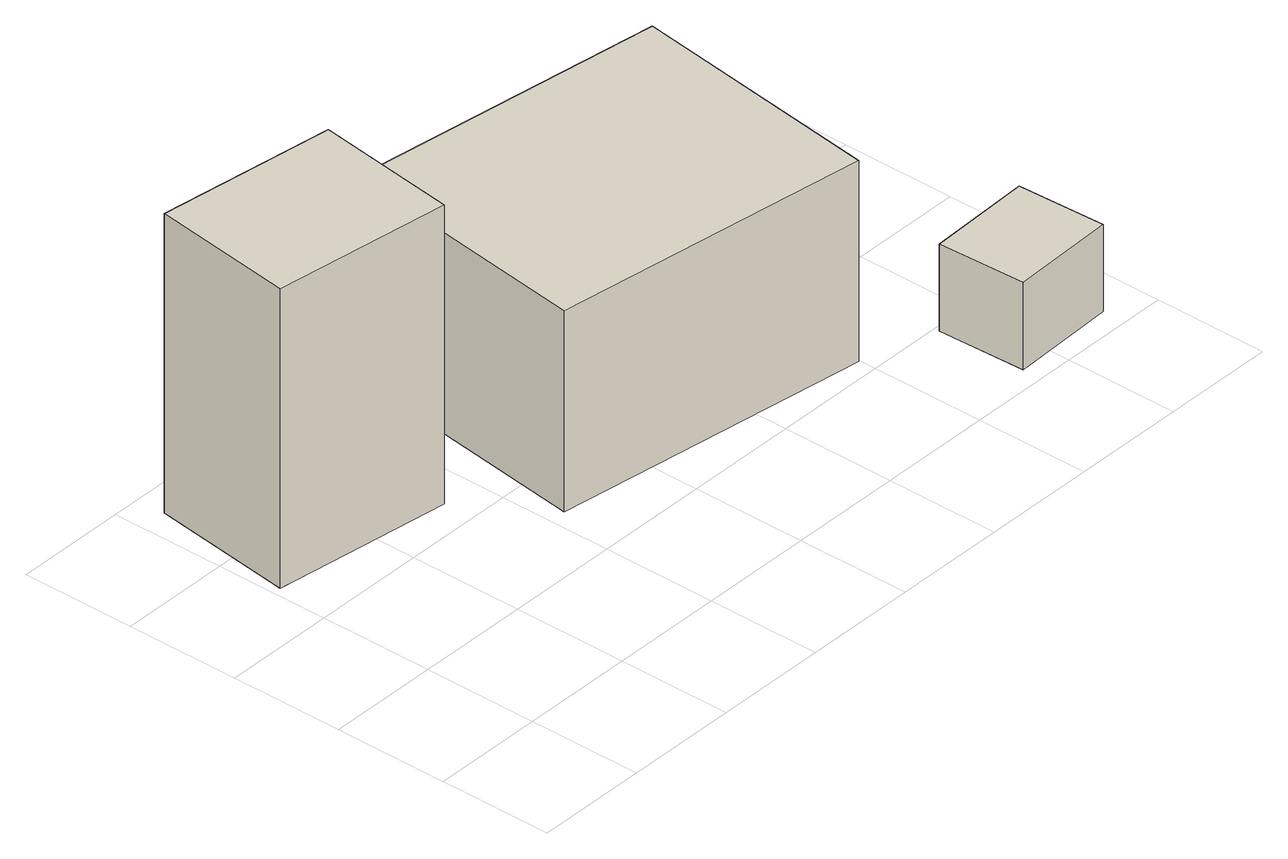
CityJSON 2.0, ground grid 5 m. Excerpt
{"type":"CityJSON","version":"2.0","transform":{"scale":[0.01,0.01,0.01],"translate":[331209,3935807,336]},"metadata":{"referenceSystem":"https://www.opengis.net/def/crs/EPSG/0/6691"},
"CityObjects":{
"building1":{"type":"Building","attributes":{"usage":"411","measuredHeight":21.5,"storeysAboveGround":2,"BuildingIDAttribute.prefecture":"14","BuildingIDAttribute.city":"14151","BuildingDetailAttribute.totalFloorArea":83.39,"BuildingDetailAttribute.buildingFootprintArea":41.7,"BuildingDetailAttribute.buildingStructureType":"601","BuildingDetailAttribute.buildingStructureOrgType":"1","BuildingDetailAttribute.orgUsage":"10","BuildingDetailAttribute.surveyYear":2015,"BuildingLandSlideRiskAttribute.description":"1","BuildingLandSlideRiskAttribute.areaType":"1"},"geometry":[{"type":"Solid","lod":"1","boundaries":[[[[0,1,2,3]],[[2,4,5,3]],[[1,6,4,2]],[[0,7,6,1]],[[3,5,7,0]],[[4,6,7,5]]]]}]},
"building2":{"type":"Building","attributes":{"usage":"411","measuredHeight":10.3,"storeysAboveGround":2,"BuildingIDAttribute.prefecture":"14","BuildingIDAttribute.city":"14151","BuildingDetailAttribute.totalFloorArea":266.11,"BuildingDetailAttribute.buildingFootprintArea":133.05,"BuildingDetailAttribute.buildingStructureType":"601","BuildingDetailAttribute.buildingStructureOrgType":"1","BuildingDetailAttribute.orgUsage":"10","BuildingDetailAttribute.surveyYear":2015,"BuildingLandSlideRiskAttribute.description":"1","BuildingLandSlideRiskAttribute.areaType":"1"},"geometry":[{"type":"Solid","lod":"1","boundaries":[[[[8,9,10,11]],[[10,12,13,11]],[[9,14,12,10]],[[8,15,14,9]],[[11,13,15,8]],[[12,14,15,13]]]]}]},
"building3":{"type":"Building","attributes":{"measuredHeight":4.1,"BuildingIDAttribute.prefecture":"14","BuildingIDAttribute.city":"14151","BuildingDetailAttribute.surveyYear":2015},"geometry":[{"type":"Solid","lod":"1","boundaries":[[[[16,17,18,19]],[[18,20,21,19]],[[17,22,20,18]],[[16,23,22,17]],[[19,21,23,16]],[[20,22,23,21]]]]}]}
},
"vertices":[
[40,1243,16],[126,1873,16],[918,1765,16],[832,1135,16],[918,1765,1351],[832,1135,1351],[126,1873,1351],[40,1243,1351],
[2435,1512,218],[2280,389,218],[862,585,218],[1016,1707,218],[862,585,1114],[1016,1707,1114],[2280,389,1114],[2435,1512,1114],
[2746,0,110],[2732,390,110],[3199,408,110],[3214,18,110],[3199,408,499],[3214,18,499],[2732,390,499],[2746,0,499]
]}
